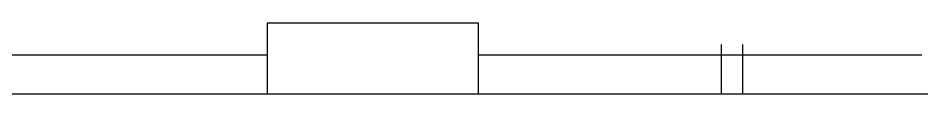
# Model space of a CAD drawing. Extents: x 11182 to 734459, y -1391328 to 152085.
# Drawn here: x 699734 to 708293, y -827727 to -827056 of the extents above; entities that cross this region are included whole.
import ezdxf

# ---------------------------------------------------------------- set-up
doc = ezdxf.new("R2010")
doc.units = 0
doc.header["$LTSCALE"] = 500
doc.header["$MEASUREMENT"] = 0
doc.layers.add('1_Wall_Exist', color=251, linetype='CONTINUOUS')

msp = doc.modelspace()

# ---------------------------------------------------------------- linework, layer by layer
at = {"layer": '1_Wall_Exist'}
for p, q in [((702093, -827055.8), (702093, -827727.3)), ((704093, -827055.8), (702093, -827055.8)), ((704093, -827727.3), (704093, -827055.8)), ((706393, -827257.3), (706393, -827727.3)), ((706593, -827257.3), (706593, -827727.3)), ((697886.5, -827357.3), (702086.3, -827357.3)), ((704093, -827357.3), (708292.8, -827357.3)), ((695893, -827727.3), (716060, -827727.3))]:
    msp.add_line(p, q, dxfattribs=at)

doc.saveas('drawing.dxf')
